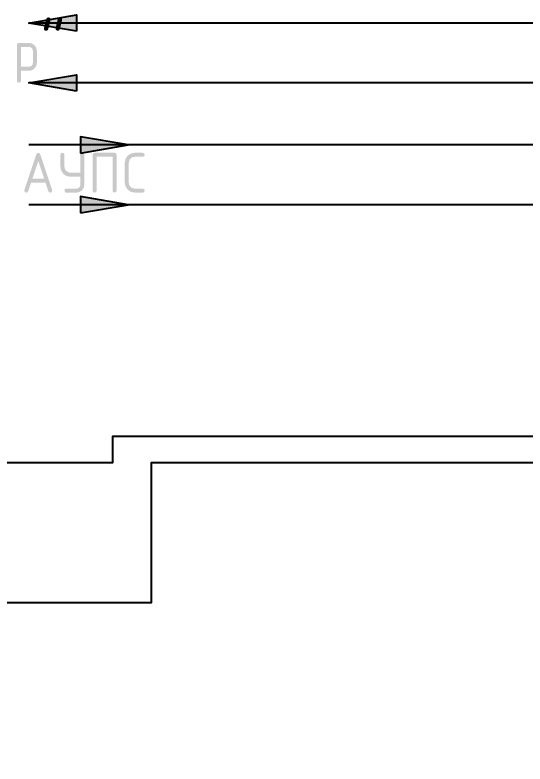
# Model space of a CAD drawing. Header units: millimetres. Extents: x 0 to 420, y 0 to 297.
# Drawn here: x 95.78 to 117.04, y 139.87 to 171.11 of the extents above; entities that cross this region are included whole.
import ezdxf

# ---------------------------------------------------------------- set-up
doc = ezdxf.new("R2010")
doc.units = ezdxf.units.MM
doc.layers.get('0').update_dxf_attribs({"linetype": 'CONTINUOUS'})
doc.styles.get("Standard").update_dxf_attribs({"font": 'STANDARD'})

msp = doc.modelspace()

# ---------------------------------------------------------------- hatches: boundary and pattern name
at = {"true_color": 0x000007}
for points in [[(98.340333, 170.434), (96.350667, 170.772667), (98.340333, 171.111333)], [(98.340333, 167.936333), (96.350667, 168.275), (98.340333, 168.613667)], [(98.509667, 165.354), (100.499333, 165.692667), (98.509667, 166.031333)], [(98.506798, 164.367214), (98.091733, 164.367214), (97.980637, 164.380047), (97.883856, 164.418615), (97.80144, 164.483021), (97.733443, 164.573368), (97.690792, 164.67176), (97.676668, 164.781728), (97.676668, 165.280026), (97.697407, 165.342038), (97.759901, 165.362709), (97.821913, 165.342038), (97.842583, 165.280026), (97.842583, 164.781728), (97.860773, 164.686161), (97.915344, 164.60589), (97.99589, 164.55132), (98.091733, 164.53313), (98.506798, 164.53313), (98.506798, 165.280026), (98.527468, 165.342038), (98.58948, 165.362709), (98.651767, 165.342038), (98.672714, 165.280026), (98.672714, 164.034831), (98.64846, 163.905915), (98.576251, 163.798911), (98.469315, 163.726977), (98.340882, 163.702999), (97.925817, 163.702999), (97.863323, 163.723739), (97.842583, 163.786233), (97.863323, 163.848245), (97.925817, 163.868915), (98.340882, 163.868915), (98.404547, 163.880973), (98.458291, 163.917422), (98.494533, 163.970752), (98.506798, 164.034831)], [(99.099856, 165.362709), (99.929435, 165.362709), (99.991722, 165.342038), (100.012668, 165.280026), (100.012668, 163.786233), (99.991722, 163.723739), (99.929435, 163.702999), (99.867423, 163.723739), (99.846752, 163.786233), (99.846752, 165.196793), (99.182538, 165.196793), (99.182538, 163.786233), (99.161867, 163.723739), (99.099856, 163.702999), (99.037362, 163.723739), (99.016622, 163.786233), (99.016622, 165.280026), (99.037362, 165.342038)], [(101.103474, 165.362709), (101.165761, 165.342038), (101.186707, 165.280026), (101.165761, 165.217532), (101.103474, 165.196793), (100.771642, 165.196793), (100.645965, 165.165925), (100.556668, 165.073872), (100.522493, 164.947643), (100.522493, 164.118064), (100.540683, 164.022222), (100.595253, 163.941676), (100.675799, 163.887105), (100.771642, 163.868915), (101.103474, 163.868915), (101.165761, 163.848245), (101.186707, 163.786233), (101.165761, 163.723739), (101.103474, 163.702999), (100.771642, 163.702999), (100.611721, 163.733247), (100.477844, 163.824267), (100.386825, 163.958143), (100.356577, 164.118064), (100.356577, 164.947643), (100.386825, 165.107151), (100.477844, 165.241441), (100.611721, 165.332254), (100.771642, 165.362709)], [(98.509667, 162.856333), (100.499333, 163.195), (98.509667, 163.533667)]]:
    msp.add_hatch(color=0, dxfattribs=at).paths.add_polyline_path(points, flags=0)
h = msp.add_hatch(color=0, dxfattribs=at)
h.paths.add_polyline_path([(95.862469, 169.861728), (95.883208, 169.924015), (95.945702, 169.944961), (96.360767, 169.944961), (96.489201, 169.920708), (96.596136, 169.848498), (96.668346, 169.741563), (96.692599, 169.61313), (96.692599, 169.114831), (96.668346, 168.986604), (96.596136, 168.879462), (96.489201, 168.807046), (96.360767, 168.782999), (96.028385, 168.782999), (96.028385, 168.367934), (96.007714, 168.305923), (95.945702, 168.285252), (95.883208, 168.305923), (95.862469, 168.367934)], flags=0)
h.paths.add_polyline_path([(96.028385, 169.779045), (96.028385, 168.948915), (96.360767, 168.948915), (96.424433, 168.960973), (96.478176, 168.997422), (96.514419, 169.050752), (96.526683, 169.114831), (96.526683, 169.61313), (96.514694, 169.677484), (96.478728, 169.73109), (96.425122, 169.767056), (96.360767, 169.779045)], flags=0)
h = msp.add_hatch(color=0, dxfattribs=at)
h.paths.add_polyline_path([(96.751498, 165.015994), (96.507861, 164.28398), (96.995686, 164.28398)], flags=0)
h.paths.add_polyline_path([(97.332479, 163.786233), (97.311533, 163.723739), (97.249245, 163.702999), (97.199291, 163.717124), (97.170422, 163.759775), (97.050808, 164.118064), (96.452188, 164.118064), (96.332574, 163.759775), (96.303291, 163.717124), (96.25375, 163.702999), (96.191256, 163.723739), (96.170517, 163.786233), (96.174375, 163.81214), (96.668816, 165.296011), (96.700648, 165.345896), (96.751498, 165.362709), (96.802003, 165.346654), (96.833078, 165.298768), (97.32862, 163.81214)], flags=0)

# ---------------------------------------------------------------- linework, layer by layer
at = {"color": 0, "true_color": 0x000007}
for points in [[(98.340333, 170.434), (96.350667, 170.772667), (98.340333, 171.111333)], [(98.340333, 167.936333), (96.350667, 168.275), (98.340333, 168.613667)], [(98.509667, 165.354), (100.499333, 165.692667), (98.509667, 166.031333)], [(98.509667, 162.856333), (100.499333, 163.195), (98.509667, 163.533667)]]:
    msp.add_lwpolyline(points, close=True, dxfattribs=at)
for points in [[(153.500667, 139.869333), (153.500667, 170.772667), (96.350667, 170.772667)], [(151.003, 139.869333), (151.003, 168.275), (96.350667, 168.275)], [(148.632333, 139.869333), (148.632333, 165.692667), (96.350667, 165.692667)], [(146.092333, 139.869333), (146.134667, 163.195), (96.350667, 163.195)], [(92.71, 152.442333), (99.864333, 152.442333), (99.864333, 153.543), (143.51, 153.543), (143.51, 139.869333)], [(92.71, 146.600333), (101.473, 146.600333), (101.473, 152.442333), (141.054667, 152.442333), (141.054667, 139.869333)]]:
    msp.add_lwpolyline(points, dxfattribs=at)

# ---------------------------------------------------------------- texts
at = {"color": 0, "true_color": 0x000007, "insert": (96.858661, 170.647096), "char_height": 1.8641, "width": 0.62136668, "attachment_point": 1}
msp.add_mtext('"', dxfattribs=at)

doc.saveas('drawing.dxf')
